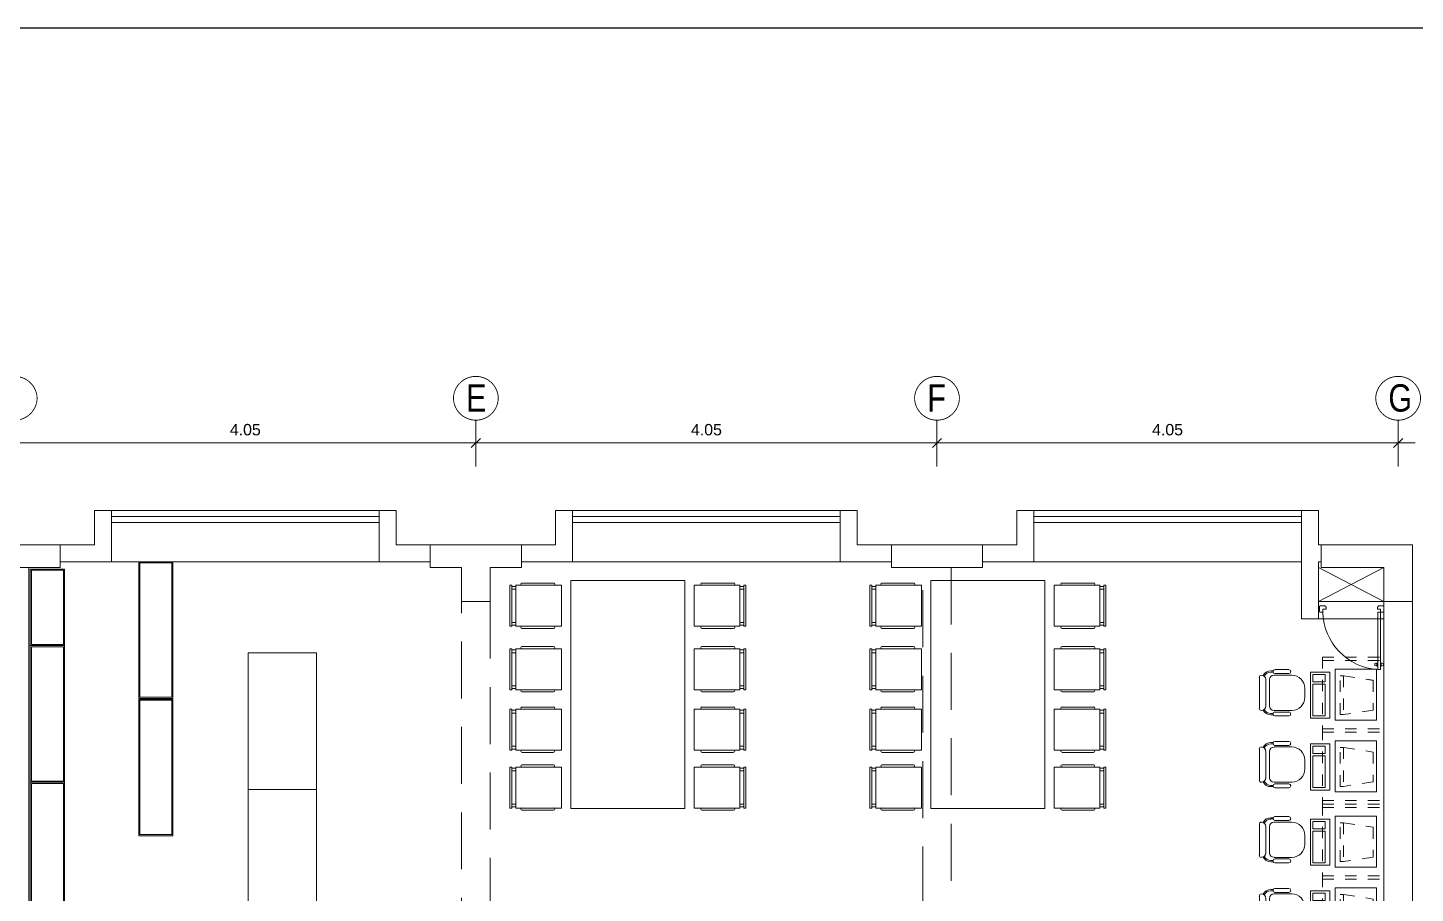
# Model space of a CAD drawing. Header units: millimetres. Extents: x 3354 to 3637, y 1117 to 1358.
# Drawn here: x 3391.22 to 3403.4, y 1236.98 to 1244.58 of the extents above; entities that cross this region are included whole.
import ezdxf

# ---------------------------------------------------------------- set-up
doc = ezdxf.new("R2010")
doc.units = ezdxf.units.MM
doc.linetypes.add('ACAD_ISO07W100', pattern=[3, 0, -3])
doc.linetypes.add('DASHED2', pattern=[0.375, 0.25, -0.125])
doc.layers.add('CASCO', color=252, linetype='Continuous', lineweight=9)
doc.layers.add('Efec-muebles', color=7, linetype='Continuous', lineweight=13, true_color=0x85826f)
doc.styles.get("Standard").update_dxf_attribs({"font": 'arial.ttf'})
doc.styles.add('style1', font='arial.ttf')
doc.dimstyles.new('Esc  1  50', dxfattribs={"dimtxt": 0.1, "dimasz": 0.08, "dimexe": 0.2, "dimexo": 0.15, "dimgap": 0.065, "dimtad": 1, "dimzin": 4, "dimdsep": 46, "dimtxsty": 'Standard', "dimblk": 'OBLIQUE', "dimcen": 0.12, "dimdle": 0.15, "dimadec": 0, "dimazin": 0, "dimtfac": 1, "dimtix": 1, "dimtmove": 0, "dimatfit": 3, "dimldrblk": 'OBLIQUE', "dimfxl": 1, "dimarcsym": 0})

# ---------------------------------------------------------------- blocks, each defined once
blk = doc.blocks.new('dssa')
at = {"layer": 'Efec-muebles'}
for p, q in [((0, 0.024), (0.036, 0.024)), ((0, 0), (0.036, 0)), ((0, -0.292), (0.036, -0.292)), ((0, -0.316), (0.036, -0.316))]:
    blk.add_line(p, q, dxfattribs=at)
for points in [[(0, -0.326), (-0.4, -0.326), (-0.4, 0.034), (0, 0.034), (0, -0.326)], [(-0.053, 0.053), (-0.331, 0.053)], [(-0.331, 0.034), (-0.053, 0.034)], [(-0.331, -0.326), (-0.053, -0.326)], [(-0.053, -0.345), (-0.331, -0.345)]]:
    blk.add_lwpolyline(points, dxfattribs=at)
blk.add_lwpolyline([(0.054, 0.034), (0.036, 0.034), (0.036, -0.326), (0.054, -0.326)], close=True, dxfattribs=at)
for centre, start, end in [((-0.331, 0.043), 90, 270), ((-0.053, 0.043), 270, 90), ((-0.331, -0.336), 90, 270), ((-0.053, -0.336), 270, 90)]:
    blk.add_arc(centre, 0.00947, start, end, dxfattribs=at)
blk = doc.blocks.new('RECTANG')
for p, q in [((1, 1), (0, 1)), ((0, 1), (0, 0)), ((1, 0), (1, 1)), ((0, 0), (1, 0))]:
    blk.add_line(p, q)
blk = doc.blocks.new('f')
at = {"layer": 'Efec-muebles'}
for p, q in [((896.963, 841.27), (896.963, 841.27)), ((896.982, 841.289), (897.253, 841.289)), ((897.233, 841.231), (897.001, 841.231)), ((897.001, 841.199), (897.233, 841.199)), ((897.272, 841.27), (897.272, 841.27)), ((897.593, 841.27), (897.593, 841.27)), ((897.612, 841.289), (897.883, 841.289)), ((897.864, 841.231), (897.632, 841.231)), ((897.632, 841.199), (897.864, 841.199)), ((897.902, 841.27), (897.902, 841.27)), ((896.914, 841.029), (896.914, 841.153)), ((896.924, 841.188), (896.924, 841.167)), ((896.93, 841.168), (896.933, 841.168)), ((896.935, 841.188), (896.935, 841.168)), ((896.949, 841.153), (896.949, 841.029)), ((896.963, 841.005), (896.963, 841.16)), ((897.272, 841.16), (897.272, 841.005)), ((897.286, 841.153), (897.286, 841.029)), ((897.299, 841.188), (897.299, 841.168)), ((897.305, 841.168), (897.301, 841.168)), ((897.311, 841.188), (897.311, 841.167)), ((897.32, 841.029), (897.32, 841.153)), ((897.545, 841.029), (897.545, 841.153)), ((897.554, 841.188), (897.554, 841.167)), ((897.56, 841.168), (897.564, 841.168)), ((897.566, 841.188), (897.566, 841.168)), ((897.579, 841.153), (897.579, 841.029)), ((897.593, 841.005), (897.593, 841.16)), ((897.902, 841.16), (897.902, 841.005)), ((897.916, 841.153), (897.916, 841.029)), ((897.93, 841.188), (897.93, 841.168)), ((897.935, 841.168), (897.932, 841.168)), ((897.941, 841.188), (897.941, 841.167)), ((897.951, 841.029), (897.951, 841.153)), ((896.933, 841.014), (896.93, 841.014)), ((897.301, 841.014), (897.305, 841.014)), ((897.564, 841.014), (897.56, 841.014)), ((897.932, 841.014), (897.935, 841.014)), ((897.156, 840.889), (897.079, 840.889)), ((897.786, 840.889), (897.709, 840.889))]:
    blk.add_line(p, q, dxfattribs=at)
at = {"layer": 'Efec-muebles', "linetype": 'ACAD_ISO07W100', "ltscale": 0.01}
for p, q in [((896.804, 840.735), (896.804, 840.195)), ((896.804, 840.735), (897.502, 840.735)), ((896.804, 840.735), (896.804, 840.195)), ((896.834, 840.735), (896.816, 840.735)), ((896.834, 840.735), (896.834, 840.195)), ((896.834, 840.735), (896.834, 840.195)), ((897.434, 840.735), (897.434, 840.195)), ((897.434, 840.735), (898.049, 840.735)), ((897.464, 840.735), (897.464, 840.195)), ((898.094, 840.735), (898.049, 840.735)), ((898.064, 840.735), (898.064, 840.195)), ((898.094, 840.735), (898.094, 840.195)), ((896.968, 840.58), (896.968, 840.55)), ((897.308, 840.58), (896.968, 840.58)), ((896.968, 840.58), (896.968, 840.55)), ((897.309, 840.58), (896.968, 840.58)), ((897.308, 840.55), (897.308, 840.58)), ((897.309, 840.55), (897.309, 840.58)), ((897.309, 840.55), (897.309, 840.58)), ((897.598, 840.58), (897.598, 840.55)), ((897.939, 840.58), (897.598, 840.58)), ((897.939, 840.55), (897.939, 840.58)), ((897.939, 840.55), (897.939, 840.58)), ((896.968, 840.55), (897.308, 840.55)), ((896.968, 840.55), (897.007, 840.288)), ((896.968, 840.55), (897.309, 840.55)), ((896.968, 840.55), (897.008, 840.288)), ((897.27, 840.288), (897.308, 840.55)), ((897.27, 840.288), (897.309, 840.55)), ((897.598, 840.55), (897.939, 840.55)), ((897.598, 840.55), (897.638, 840.288)), ((897.9, 840.288), (897.939, 840.55)), ((897.007, 840.288), (897.27, 840.288)), ((897.008, 840.288), (897.27, 840.288)), ((897.638, 840.288), (897.9, 840.288)), ((896.804, 840.195), (897.464, 840.195)), ((897.434, 840.195), (898.094, 840.195))]:
    blk.add_line(p, q, dxfattribs=at)
at = {"layer": 'Efec-muebles'}
for centre, radius, start, end in [((897.001, 841.188), 0.0773, 117.8806, 180), ((897.001, 841.188), 0.0657, 117.6195, 180), ((896.982, 841.27), 0.0193, 90, 180), ((897.001, 841.27), 0.0387, 180, 270), ((897.001, 841.16), 0.0387, 90, 180), ((897.233, 841.27), 0.0387, 270, 0), ((897.233, 841.16), 0.0387, 0, 90), ((897.253, 841.27), 0.0193, 0, 90), ((897.233, 841.188), 0.0657, 0, 62.3805), ((897.233, 841.188), 0.0773, 360, 62.1194), ((897.632, 841.188), 0.0773, 117.8806, 180), ((897.632, 841.188), 0.0657, 117.6195, 180), ((897.612, 841.27), 0.0193, 90, 180), ((897.632, 841.27), 0.0387, 180, 270), ((897.632, 841.16), 0.0387, 90, 180), ((897.864, 841.27), 0.0387, 270, 0), ((897.864, 841.16), 0.0387, 0, 90), ((897.883, 841.27), 0.0193, 0, 90), ((897.864, 841.188), 0.0657, 0, 62.3805), ((897.864, 841.188), 0.0773, 360, 62.1194), ((896.93, 841.153), 0.0155, 90, 180), ((896.933, 841.153), 0.0155, 0, 90), ((897.301, 841.153), 0.0155, 90, 180), ((897.305, 841.153), 0.0155, 0, 90), ((897.56, 841.153), 0.0155, 90, 180), ((897.564, 841.153), 0.0155, 0, 90), ((897.932, 841.153), 0.0155, 90, 180), ((897.935, 841.153), 0.0155, 0, 90), ((896.93, 841.029), 0.0155, 180, 270), ((896.933, 841.029), 0.0155, 270, 0), ((897.079, 841.005), 0.116, 180, 270), ((897.156, 841.005), 0.116, 270, 0), ((897.301, 841.029), 0.0155, 180, 270), ((897.305, 841.029), 0.0155, 270, 0), ((897.56, 841.029), 0.0155, 180, 270), ((897.564, 841.029), 0.0155, 270, 0), ((897.709, 841.005), 0.116, 180, 270), ((897.786, 841.005), 0.116, 270, 0), ((897.932, 841.029), 0.0155, 180, 270), ((897.935, 841.029), 0.0155, 270, 0)]:
    blk.add_arc(centre, radius, start, end, dxfattribs=at)
for p, xscale, yscale, zscale, rotation in [((897.341, 840.839), 0.4049999999990632, 0.1705263157894024, 0.4049999999990632, 179.9999999976197), ((897.971, 840.839), 0.4049999999990632, 0.1705263157894024, 0.4049999999990632, 179.9999999976197), ((897.021, 840.818), 0.06394736842003113, 0.1065789473682344, 0.06394736842003113, 179.9999999976572), ((897.319, 840.818), 0.2771052631587736, 0.1065789473682344, 0.2771052631587736, 179.9999999976258), ((897.651, 840.818), 0.06394736842003113, 0.1065789473682344, 0.06394736842003113, 179.9999999976572), ((897.949, 840.818), 0.2771052631587736, 0.1065789473682344, 0.2771052631587736, 179.9999999976258), ((897.357, 840.622), 0.4476315789474938, 0.3623684210524516, 0.4476315789474938, 179.9999999976135), ((897.987, 840.622), 0.4476315789474938, 0.3623684210524516, 0.4476315789474938, 179.9999999976135)]:
    blk.add_blockref('RECTANG', p, dxfattribs=dict(at, xscale=xscale, yscale=yscale, zscale=zscale, rotation=rotation))
blk = doc.blocks.new('_Oblique')
at = {"color": 0, "linetype": 'ByBlock', "lineweight": -2}
blk.add_line((-0.5, -0.5), (0.5, 0.5), dxfattribs=at)
blk = doc.blocks.new('*D287')
at = {"layer": 'CASCO', "color": 0, "lineweight": -2, "transparency": 16777216}
for p, q in [((3364.436, 1272.603), (3364.436, 1273.01)), ((3368.486, 1272.608), (3368.486, 1273.01)), ((3364.286, 1272.81), (3368.636, 1272.81))]:
    blk.add_line(p, q, dxfattribs=at)
at = {"layer": 'Defpoints', "color": 0, "transparency": 16777216}
for p in [(3368.486, 1272.81), (3364.436, 1272.453), (3368.486, 1272.458)]:
    blk.add_point(p, dxfattribs=at)
at = {"layer": 'CASCO', "color": 0, "lineweight": -2, "transparency": 16777216, "xscale": 0.08, "yscale": 0.08, "zscale": 0.08, "rotation": 180}
blk.add_blockref('_Oblique', (3364.436, 1272.81), dxfattribs=at)
at = {"layer": 'CASCO', "color": 0, "lineweight": -2, "transparency": 16777216, "xscale": 0.08, "yscale": 0.08, "zscale": 0.08}
blk.add_blockref('_Oblique', (3368.486, 1272.81), dxfattribs=at)
at = {"layer": 'CASCO', "color": 0, "transparency": 16777216, "insert": (3366.461, 1272.926), "char_height": 0.1, "attachment_point": 5}
blk.add_mtext('4.05', dxfattribs=at)
blk = doc.blocks.new('*D288')
at = {"layer": 'CASCO', "color": 0, "lineweight": -2, "transparency": 16777216}
for p, q in [((3368.486, 1272.608), (3368.486, 1273.01)), ((3372.536, 1272.603), (3372.536, 1273.01)), ((3368.336, 1272.81), (3372.686, 1272.81))]:
    blk.add_line(p, q, dxfattribs=at)
at = {"layer": 'Defpoints', "color": 0, "transparency": 16777216}
for p in [(3372.536, 1272.81), (3368.486, 1272.458), (3372.536, 1272.453)]:
    blk.add_point(p, dxfattribs=at)
at = {"layer": 'CASCO', "color": 0, "lineweight": -2, "transparency": 16777216, "xscale": 0.08, "yscale": 0.08, "zscale": 0.08, "rotation": 180}
blk.add_blockref('_Oblique', (3368.486, 1272.81), dxfattribs=at)
at = {"layer": 'CASCO', "color": 0, "lineweight": -2, "transparency": 16777216, "xscale": 0.08, "yscale": 0.08, "zscale": 0.08}
blk.add_blockref('_Oblique', (3372.536, 1272.81), dxfattribs=at)
at = {"layer": 'CASCO', "color": 0, "transparency": 16777216, "insert": (3370.511, 1272.926), "char_height": 0.1, "attachment_point": 5}
blk.add_mtext('4.05', dxfattribs=at)
blk = doc.blocks.new('*D289')
at = {"layer": 'CASCO', "color": 0, "lineweight": -2, "transparency": 16777216}
for p, q in [((3372.536, 1272.603), (3372.536, 1273.01)), ((3376.586, 1272.603), (3376.586, 1273.01)), ((3372.386, 1272.81), (3376.736, 1272.81))]:
    blk.add_line(p, q, dxfattribs=at)
at = {"layer": 'Defpoints', "color": 0, "transparency": 16777216}
for p in [(3376.586, 1272.81), (3372.536, 1272.453), (3376.586, 1272.453)]:
    blk.add_point(p, dxfattribs=at)
at = {"layer": 'CASCO', "color": 0, "lineweight": -2, "transparency": 16777216, "xscale": 0.08, "yscale": 0.08, "zscale": 0.08, "rotation": 180}
blk.add_blockref('_Oblique', (3372.536, 1272.81), dxfattribs=at)
at = {"layer": 'CASCO', "color": 0, "lineweight": -2, "transparency": 16777216, "xscale": 0.08, "yscale": 0.08, "zscale": 0.08}
blk.add_blockref('_Oblique', (3376.586, 1272.81), dxfattribs=at)
at = {"layer": 'CASCO', "color": 0, "transparency": 16777216, "insert": (3374.561, 1272.926), "char_height": 0.1, "attachment_point": 5}
blk.add_mtext('4.05', dxfattribs=at)
blk = doc.blocks.new('*D290')
at = {"layer": 'CASCO', "color": 0, "lineweight": -2, "transparency": 16777216}
for p, q in [((3376.586, 1272.603), (3376.586, 1273.01)), ((3380.636, 1272.603), (3380.636, 1273.01)), ((3376.436, 1272.81), (3380.786, 1272.81))]:
    blk.add_line(p, q, dxfattribs=at)
at = {"layer": 'Defpoints', "color": 0, "transparency": 16777216}
for p in [(3380.636, 1272.81), (3376.586, 1272.453), (3380.636, 1272.453)]:
    blk.add_point(p, dxfattribs=at)
at = {"layer": 'CASCO', "color": 0, "lineweight": -2, "transparency": 16777216, "xscale": 0.08, "yscale": 0.08, "zscale": 0.08, "rotation": 180}
blk.add_blockref('_Oblique', (3376.586, 1272.81), dxfattribs=at)
at = {"layer": 'CASCO', "color": 0, "lineweight": -2, "transparency": 16777216, "xscale": 0.08, "yscale": 0.08, "zscale": 0.08}
blk.add_blockref('_Oblique', (3380.636, 1272.81), dxfattribs=at)
at = {"layer": 'CASCO', "color": 0, "transparency": 16777216, "insert": (3378.611, 1272.926), "char_height": 0.1, "attachment_point": 5}
blk.add_mtext('4.05', dxfattribs=at)
blk = doc.blocks.new('cgytutytry')
at = {"layer": 'CASCO'}
for p, q in [((-4.482, 891.175), (-4.487, 891.175)), ((-4.487, 891.175), (-4.487, 891.1)), ((-4.487, 891.1), (-4.487, 891.175)), ((-4.487, 891.175), (-4.482, 891.175)), ((-4.467, 891.08), (-4.487, 891.1)), ((-4.467, 891.08), (-4.487, 891.1)), ((-4.482, 891.18), (-4.482, 891.175)), ((-4.391, 891.18), (-4.482, 891.18)), ((-4.482, 891.175), (-4.482, 891.18)), ((-4.432, 891.08), (-4.467, 891.08)), ((-4.432, 891.08), (-4.467, 891.08)), ((-4.386, 891.126), (-4.432, 891.126)), ((-4.432, 891.126), (-4.432, 891.08)), ((-4.391, 891.18), (-4.391, 891.175)), ((-4.391, 891.18), (-4.391, 891.175)), ((-4.386, 891.175), (-4.391, 891.175)), ((-4.391, 891.175), (-4.386, 891.175)), ((-4.386, 891.175), (-4.386, 891.126)), ((-4.386, 891.175), (-4.386, 891.126)), ((-4.386, 891.085), (-4.386, 891.126)), ((-4.386, 891.126), (-3.497, 891.126)), ((-3.497, 891.085), (-4.386, 891.085)), ((-3.598, 891.132), (-3.598, 891.14)), ((-3.598, 891.14), (-3.594, 891.14)), ((-3.55, 891.132), (-3.598, 891.132)), ((-3.598, 891.075), (-3.598, 891.08)), ((-3.598, 891.08), (-3.55, 891.08)), ((-3.594, 891.075), (-3.598, 891.075)), ((-3.594, 891.155), (-3.589, 891.175)), ((-3.594, 891.14), (-3.594, 891.155)), ((-3.594, 891.057), (-3.594, 891.075)), ((-3.589, 891.037), (-3.594, 891.057)), ((-3.589, 891.175), (-3.559, 891.175)), ((-3.559, 891.175), (-3.554, 891.155)), ((-3.554, 891.057), (-3.559, 891.037)), ((-3.554, 891.155), (-3.554, 891.137)), ((-3.554, 891.137), (-3.55, 891.137)), ((-3.55, 891.075), (-3.554, 891.075)), ((-3.554, 891.075), (-3.554, 891.057)), ((-3.55, 891.137), (-3.55, 891.132)), ((-3.55, 891.08), (-3.55, 891.075)), ((-3.497, 891.126), (-3.497, 891.085)), ((-3.559, 891.037), (-3.589, 891.037)), ((-4.467, 890.281), (-4.487, 890.261)), ((-4.487, 890.261), (-4.467, 890.281)), ((-4.487, 890.261), (-4.487, 890.185)), ((-4.487, 890.185), (-4.487, 890.261)), ((-4.487, 890.185), (-4.482, 890.185)), ((-4.482, 890.185), (-4.487, 890.185)), ((-4.482, 890.185), (-4.482, 890.18)), ((-4.482, 890.18), (-4.482, 890.185)), ((-4.467, 890.281), (-4.433, 890.281)), ((-4.467, 890.281), (-4.433, 890.281)), ((-4.433, 890.281), (-4.433, 890.231)), ((-4.433, 890.231), (-4.386, 890.231)), ((-4.391, 890.185), (-4.386, 890.185)), ((-4.391, 890.185), (-4.391, 890.18)), ((-4.386, 890.185), (-4.391, 890.185)), ((-4.391, 890.185), (-4.391, 890.18)), ((-4.386, 890.231), (-4.386, 890.185)), ((-4.386, 890.231), (-4.386, 890.185)), ((-4.482, 890.18), (-4.391, 890.18))]:
    blk.add_line(p, q, dxfattribs=at)
for points in [[(-4.432, 891.08), (-4.432, 891.126), (-4.386, 891.126)], [(-4.386, 890.231), (-4.433, 890.231), (-4.433, 890.281)]]:
    blk.add_lwpolyline(points, dxfattribs=at)
for points in [[(-3.497, 891.126), (-3.497, 891.085), (-4.386, 891.085), (-4.386, 891.126)], [(-3.55, 891.132), (-3.55, 891.137), (-3.598, 891.137), (-3.598, 891.132)], [(-3.55, 891.08), (-3.55, 891.075), (-3.598, 891.075), (-3.598, 891.08)], [(-3.554, 891.14), (-3.554, 891.155), (-3.559, 891.175), (-3.589, 891.175), (-3.594, 891.155), (-3.594, 891.14)], [(-3.554, 891.071), (-3.554, 891.057), (-3.559, 891.037), (-3.589, 891.037), (-3.594, 891.057), (-3.594, 891.071)]]:
    blk.add_lwpolyline(points, close=True, dxfattribs=at)
blk.add_arc((-4.408, 891.143), 0.913, 271.3362, 356.359, dxfattribs=at)
blk = doc.blocks.new('1PIDS')
at = {"layer": 'CASCO', "lineweight": 0}
for p, q in [((3371.686, 1272.217), (3369.336, 1272.217)), ((3375.736, 1272.217), (3373.386, 1272.217)), ((3379.786, 1272.217), (3377.436, 1272.217)), ((3371.686, 1271.767), (3369.336, 1271.767)), ((3375.736, 1271.767), (3373.386, 1271.767)), ((3379.786, 1271.767), (3377.436, 1271.767))]:
    blk.add_line(p, q, dxfattribs=at)
at = {"layer": 'CASCO', "lineweight": 5}
for p, q in [((3379.936, 1271.717), (3380.511, 1271.417)), ((3380.511, 1271.717), (3379.936, 1271.417))]:
    blk.add_line(p, q, dxfattribs=at)
at = {"layer": 'CASCO', "ltscale": 2, "const_width": 0.0076}
for points in [[(3368.683, 1273.207, 0.951688), (3368.289, 1273.207, 1)], [(3372.733, 1273.207, 0.951688), (3372.339, 1273.207, 1)], [(3376.783, 1273.207, 0.951688), (3376.389, 1273.207, 1)], [(3380.833, 1273.207, 0.951688), (3380.439, 1273.207, 1)]]:
    blk.add_lwpolyline(points, format="xyb", close=True, dxfattribs=at)
at = {"layer": 'CASCO', "ltscale": 2}
for points in [[(3369.336, 1272.217), (3369.186, 1272.217), (3369.186, 1271.917), (3368.886, 1271.917), (3368.886, 1271.767), (3369.336, 1271.767)], [(3371.686, 1272.217), (3371.836, 1272.217), (3371.836, 1271.917), (3372.136, 1271.917), (3372.136, 1271.767), (3371.686, 1271.767)], [(3373.386, 1272.217), (3373.236, 1272.217), (3373.236, 1271.917), (3372.936, 1271.917), (3372.936, 1271.767), (3373.386, 1271.767)], [(3376.186, 1271.917), (3375.886, 1271.917), (3375.886, 1272.217), (3375.736, 1272.217), (3375.736, 1271.767), (3376.186, 1271.767)], [(3377.436, 1272.217), (3377.286, 1272.217), (3377.286, 1271.917), (3376.986, 1271.917), (3376.986, 1271.767), (3377.436, 1271.767)], [(3368.361, 1268.492), (3368.611, 1268.492), (3368.611, 1271.717), (3368.361, 1271.717)]]:
    blk.add_lwpolyline(points, close=True, dxfattribs=at)
blk.add_lwpolyline([(3379.936, 1271.767), (3379.961, 1271.767), (3379.961, 1271.917), (3379.936, 1271.917), (3379.936, 1272.217), (3379.786, 1272.217), (3379.786, 1271.267), (3379.786, 1271.267), (3379.936, 1271.267), (3379.936, 1271.267), (3379.936, 1271.267), (3379.936, 1271.767)], dxfattribs=at)
at = {"layer": 'CASCO'}
for points in [[(3369.336, 1272.163), (3371.686, 1272.163), (3371.686, 1272.113), (3369.336, 1272.113), (3369.336, 1272.163)], [(3373.386, 1272.163), (3375.736, 1272.163), (3375.736, 1272.113), (3373.386, 1272.113), (3373.386, 1272.163)], [(3377.436, 1272.163), (3379.786, 1272.163), (3379.786, 1272.113), (3377.436, 1272.113), (3377.436, 1272.163)], [(3368.086, 1271.717), (3368.086, 1271.917), (3368.886, 1271.917), (3368.886, 1271.717), (3368.086, 1271.717)], [(3376.186, 1271.717), (3376.186, 1271.917), (3376.986, 1271.917), (3376.986, 1271.717), (3376.186, 1271.717)], [(3379.961, 1271.917), (3380.761, 1271.917), (3380.761, 1271.417), (3380.511, 1271.417), (3380.511, 1271.717), (3379.961, 1271.717), (3379.961, 1271.917)]]:
    blk.add_lwpolyline(points, dxfattribs=at)
for points in [[(3372.136, 1271.717), (3372.411, 1271.717), (3372.411, 1271.417), (3372.661, 1271.417), (3372.661, 1271.717), (3372.936, 1271.717), (3372.936, 1271.917), (3372.936, 1271.917), (3372.136, 1271.917), (3372.136, 1271.917)], [(3380.511, 1268.492), (3380.761, 1268.492), (3380.761, 1271.417), (3380.511, 1271.417)]]:
    blk.add_lwpolyline(points, close=True, dxfattribs=at)
at = {"layer": 'CASCO', "linetype": 'DASHED2', "ltscale": 2}
for points in [[(3376.461, 1271.717), (3376.711, 1271.717), (3376.711, 1265.017), (3376.461, 1265.017)], [(3372.411, 1271.417), (3372.661, 1271.417), (3372.661, 1265.317), (3372.411, 1265.317)]]:
    blk.add_lwpolyline(points, close=True, dxfattribs=at)
at = {"layer": 'CASCO', "lineweight": 5}
blk.add_lwpolyline([(3379.936, 1271.267), (3380.511, 1271.267), (3380.511, 1271.417), (3379.936, 1271.417)], close=True, dxfattribs=at)
at = {"layer": 'CASCO', "lineweight": 13, "xscale": 0.5650878199641471, "yscale": 0.5650878199641471, "zscale": 0.5650878199641471, "rotation": 270}
blk.add_blockref('cgytutytry', (2876.916, 1268.845), dxfattribs=at)
at = {"layer": 'CASCO', "style": 'style1', "width": 0.8}
for s, p in [('E', (3372.45, 1273.085)), ('F', (3376.5, 1273.085)), ('G', (3380.55, 1273.085))]:
    blk.add_text(s, height=0.24, dxfattribs=at).set_placement(p)
at = {"layer": 'CASCO'}
for base, p1, p2, picture, middle in [((3368.486, 1272.81), (3364.436, 1272.453), (3368.486, 1272.458), '*D287', (3366.461, 1272.926)), ((3372.536, 1272.81), (3368.486, 1272.458), (3372.536, 1272.453), '*D288', (3370.511, 1272.926)), ((3376.586, 1272.81), (3372.536, 1272.453), (3376.586, 1272.453), '*D289', (3374.561, 1272.926)), ((3380.636, 1272.81), (3376.586, 1272.453), (3380.636, 1272.453), '*D290', (3378.611, 1272.926))]:
    dim = blk.add_linear_dim(base=base, p1=p1, p2=p2, dimstyle='Esc  1  50', dxfattribs=at)
    dim.commit()
    dim.dimension.update_dxf_attribs({"geometry": picture, "text_midpoint": middle})

msp = doc.modelspace()

# ---------------------------------------------------------------- linework, layer by layer
at = {"ltscale": 2}
msp.add_lwpolyline([(3363.18, 1244.578), (3409.498, 1244.578), (3409.498, 1208.439), (3363.18, 1208.439)], close=True, dxfattribs=at)
at = {"layer": 'Efec-muebles'}
for points in [[(3391.241, 1239.825), (3391.541, 1239.825), (3391.541, 1239.154), (3391.241, 1239.154)], [(3391.251, 1239.815), (3391.531, 1239.815), (3391.531, 1239.164), (3391.251, 1239.164)], [(3392.494, 1239.89), (3392.194, 1239.89), (3392.194, 1238.69), (3392.494, 1238.69)], [(3392.484, 1239.88), (3392.204, 1239.88), (3392.204, 1238.7), (3392.484, 1238.7)], [(3391.241, 1239.154), (3391.541, 1239.154), (3391.541, 1237.954), (3391.241, 1237.954)], [(3391.251, 1239.144), (3391.531, 1239.144), (3391.531, 1237.964), (3391.251, 1237.964)], [(3393.154, 1239.09), (3393.754, 1239.09), (3393.754, 1237.89), (3393.154, 1237.89)], [(3392.494, 1237.485), (3392.194, 1237.485), (3392.194, 1238.685), (3392.494, 1238.685)], [(3392.484, 1237.495), (3392.204, 1237.495), (3392.204, 1238.675), (3392.484, 1238.675)], [(3391.241, 1237.954), (3391.541, 1237.954), (3391.541, 1236.754), (3391.241, 1236.754)], [(3391.251, 1237.944), (3391.531, 1237.944), (3391.531, 1236.764), (3391.251, 1236.764)], [(3393.154, 1236.69), (3393.754, 1236.69), (3393.754, 1237.89), (3393.154, 1237.89)]]:
    msp.add_lwpolyline(points, close=True, dxfattribs=at)
at = {"layer": 'Efec-muebles', "elevation": 1.306}
for points in [[(3395.989, 1237.725), (3395.989, 1239.725), (3396.989, 1239.725), (3396.989, 1237.725)], [(3399.151, 1237.725), (3399.151, 1239.725), (3400.151, 1239.725), (3400.151, 1237.725)]]:
    msp.add_lwpolyline(points, close=True, dxfattribs=at)

# ---------------------------------------------------------------- block references
at = {"layer": 'CASCO'}
msp.add_blockref('1PIDS', (22.618, -31.877), dxfattribs=at)
at = {"layer": 'Efec-muebles', "rotation": 180}
for p in [(3395.506, 1239.358, 1.306), (3398.668, 1239.358, 1.306), (3395.506, 1238.8, 1.306), (3398.668, 1238.8, 1.306), (3395.506, 1238.27, 1.306), (3398.668, 1238.27, 1.306), (3395.506, 1237.762, 1.306), (3398.668, 1237.762, 1.306)]:
    msp.add_blockref('dssa', p, dxfattribs=at)
at = {"layer": 'Efec-muebles', "xscale": -1}
for name, p, rotation in [('dssa', (3397.471, 1239.358, 1.306), 180), ('dssa', (3400.633, 1239.358, 1.306), 180), ('dssa', (3397.471, 1238.8, 1.306), 180), ('dssa', (3400.633, 1238.8, 1.306), 180), ('f', (4243.324, 2135.857), 90), ('dssa', (3397.471, 1238.27, 1.306), 180), ('dssa', (3400.633, 1238.27, 1.306), 180), ('dssa', (3397.471, 1237.762, 1.306), 180), ('dssa', (3400.633, 1237.762, 1.306), 180), ('f', (4243.324, 2134.567), 90)]:
    msp.add_blockref(name, p, dxfattribs=dict(at, rotation=rotation))

doc.saveas('drawing.dxf')
